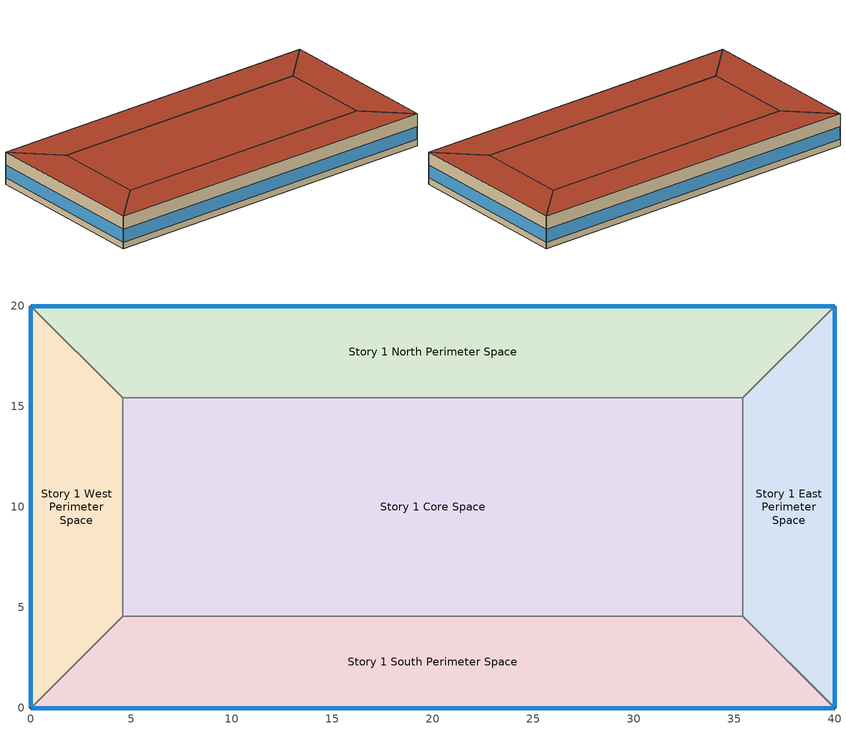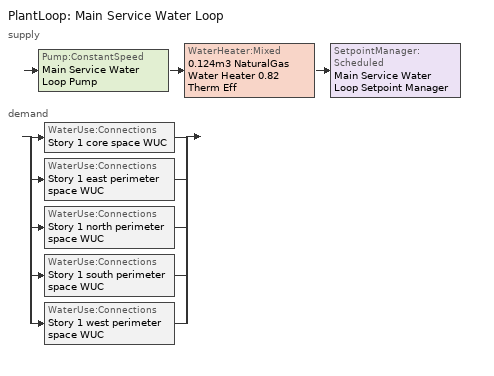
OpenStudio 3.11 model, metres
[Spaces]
Story 1 West Perimeter Space
 floor ground: 0,20 4.57,15.43 4.57,4.57 0,0 z0
 wall outside: 0,20 0,0 z0:3.8
 wall to Story 1 North Perimeter Space: 4.57,15.43 0,20 z0:3.8
 wall to Story 1 Core Space: 4.57,4.57 4.57,15.43 z0:3.8
 wall to Story 1 South Perimeter Space: 0,0 4.57,4.57 z0:3.8
 window: 0,19.97 0,0.03 z0.76:2.28
 roof outside: 0,0 4.57,4.57 4.57,15.43 0,20 z3.8
Story 1 North Perimeter Space
 floor ground: 40,20 35.43,15.43 4.57,15.43 0,20 z0
 wall outside: 40,20 0,20 z0:3.8
 wall to Story 1 East Perimeter Space: 35.43,15.43 40,20 z0:3.8
 wall to Story 1 Core Space: 4.57,15.43 35.43,15.43 z0:3.8
 window: 39.97,20 0.03,20 z0.76:2.28
 roof outside: 35.43,15.43 40,20 0,20 4.57,15.43 z3.8
Story 1 East Perimeter Space
 floor ground: 40,20 40,0 35.43,4.57 35.43,15.43 z0
 wall outside: 40,0 40,20 z0:3.8
 wall to Story 1 South Perimeter Space: 35.43,4.57 40,0 z0:3.8
 wall to Story 1 Core Space: 35.43,15.43 35.43,4.57 z0:3.8
 window: 40,0.03 40,19.97 z0.76:2.28
 roof outside: 40,0 40,20 35.43,15.43 35.43,4.57 z3.8
Story 1 South Perimeter Space
 floor ground: 35.43,4.57 40,0 0,0 4.57,4.57 z0
 wall outside: 0,0 40,0 z0:3.8
 wall to Story 1 Core Space: 35.43,4.57 4.57,4.57 z0:3.8
 window: 0.03,0 39.97,0 z0.76:2.28
 roof outside: 40,0 35.43,4.57 4.57,4.57 0,0 z3.8
Story 1 Core Space
 floor ground: 35.43,15.43 35.43,4.57 4.57,4.57 4.57,15.43 z0
 roof outside: 35.43,4.57 35.43,15.43 4.57,15.43 4.57,4.57 z3.8
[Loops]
PlantLoop 'Main Service Water Loop'
 supply: Pump:ConstantSpeed 'Main Service Water Loop Pump' > WaterHeater:Mixed '0.124m3 NaturalGas Water Heater 0.82 Therm Eff' > SetpointManager:Scheduled 'Main Service Water Loop Setpoint Manager'
 demand: split
  | WaterUse:Connections 'Story 1 core space WUC'
  | WaterUse:Connections 'Story 1 east perimeter space WUC'
  | WaterUse:Connections 'Story 1 north perimeter space WUC'
  | WaterUse:Connections 'Story 1 south perimeter space WUC'
  | WaterUse:Connections 'Story 1 west perimeter space WUC'
[Building]
Small Office: North Axis {deg}=-0; Space Type=ASHRAE 189.1-2009 ClimateZone 4-8 SmallOffice; Default Construction Set=ASHRAE 189.1-2009 ClimateZone 5 (smoff) ConstSet
[ClimateZones]
Climate Zone Institution Name 1=ASHRAE; Climate Zone Document Name 1=ANSI/ASHRAE Standard 169; Climate Zone Document Year 1=2006; Climate Zone Institution Name 2=CEC; Climate Zone Document Name 2=California Climate Zone Descriptions; Climate Zone Document Year 2=1995
[Site]
Site 1: Latitude {deg}=43.67; Longitude {deg}=-79.63; Time Zone {hr}=-5; Elevation {m}=173
[SizingPeriod:DesignDay] Barometric Pressure {Pa}=99264; Sky Clearness=0; Rain Indicator=No; Snow Indicator=No; Day of Month=21; Daylight Saving Time Indicator=No; Dry-Bulb Temperature Range Modifier Type=DefaultMultipliers
Name | Maximum Dry-Bulb Temperature {C} | Daily Dry-Bulb Temperature Range {deltaC} | Wind Speed {m/s} | Wind Direction {deg} | Month | Day Type | Humidity Condition Type | Wetbulb or DewPoint at Maximum Dry-Bulb {C} | Solar Model Indicator | ASHRAE Clear Sky Optical Depth for Beam Irradiance | ASHRAE Clear Sky Optical Depth for Diffuse Irradiance | Enthalpy at Maximum Dry-Bulb {J/kg}
Toronto Int'l Ann Clg .4% Condns DB=>MWB | 31.2 | 10.2 | 5.8 | 270 | 7 | SummerDesignDay | Wetbulb | 22.2 | ASHRAETau | 0.473 | 1.952
Toronto Int'l Ann Clg .4% Condns WB=>MDB | 29 | 10.2 | 5.8 | 270 | 7 | SummerDesignDay | Wetbulb | 23.6 | ASHRAETau | 0.473 | 1.952
Toronto Int'l Ann Clg .4% Condns Enth=>MDB | 29.1 | 10.2 | 5.8 | 270 | 7 | SummerDesignDay | Enthalpy |  | ASHRAETau | 0.473 | 1.952 | 71300
Toronto Int'l Ann Htg 99.6% Condns DB | -18.8 | 0 | 4.3 | 340 | 1 | WinterDesignDay | Wetbulb | -18.8 | ASHRAEClearSky
Toronto Int'l Ann Clg .4% Condns DP=>MDB | 26.5 | 10.2 | 5.8 | 270 | 7 | SummerDesignDay | Dewpoint | 21.9 | ASHRAETau | 0.473 | 1.952
Toronto Int'l Ann Hum_n 99.6% Condns DP=>MCDB | -18.3 | 0 | 4.3 | 340 | 1 | WinterDesignDay | Dewpoint | -23.6 | ASHRAEClearSky
Toronto Int'l Ann Htg Wind 99.6% Condns WS=>MCDB | -6.9 | 0 | 14 | 340 | 1 | WinterDesignDay | Wetbulb | -6.9 | ASHRAEClearSky
[Construction]
000 ExtSlabCarpet 4in ClimateZone 1-8: MAT-CC05 4 HW CONCRETE, CP02 CARPET PAD
000 Exterior Door: 000 F08 Metal surface, 000 I01 25mm insulation board
000 Exterior Window: 000 Clear 3mm, 000 Air 13mm, 000 Clear 3mm
000 Interior Ceiling: 000 M11 100mm lightweight concrete, 000 F05 Ceiling air space resistance, 000 F16 Acoustic tile
000 Interior Door; 000 Interior Partition: 000 G05 25mm wood
000 Interior Floor: 000 F16 Acoustic tile, 000 F05 Ceiling air space resistance, 000 M11 100mm lightweight concrete
000 Interior Wall: 000 G01a 19mm gypsum board, 000 F04 Wall air space resistance, 000 G01a 19mm gypsum board
000 Interior Window: 000 Clear 3mm
ASHRAE 189.1-2009 ExtRoof IEAD ClimateZone 2-5: Roof Membrane, Roof Insulation [21], Metal Decking
ASHRAE 189.1-2009 ExtWall Mass ClimateZone 5: 1IN Stucco, 8IN Concrete HW, Wall Insulation [40], 1/2IN Gypsum
ASHRAE 189.1-2009 ExtWindow ClimateZone 4-5: Theoretical Glass [207]
[DefaultConstructionSet]
ASHRAE 189.1-2009 ClimateZone 5 (smoff) ConstSet: Default Exterior Surface Constructions=ASHRAE 189.1-2009 ClimateZone 5 (smoff) Exterior DefSurfCons; Default Interior Surface Constructions=000 Interior DefSurfCons; Default Ground Contact Surface Constructions=000 Ground DefSurfCons; Default Exterior SubSurface Constructions=ASHRAE 189.1-2009 ClimateZone 5 (smoff) Exterior DefSubCons; Default Interior SubSurface Constructions=000 Interior DefSubCons; Interior Partition Construction=000 Interior Partition
[DefaultSubSurfaceConstructions] Glass Door Construction=000 Exterior Window; Skylight Construction=000 Exterior Window; Tubular Daylight Dome Construction=000 Interior Window; Tubular Daylight Diffuser Construction=000 Interior Window
Name | Fixed Window Construction | Operable Window Construction | Door Construction
000 Interior DefSubCons | 000 Interior Window | 000 Interior Window | 000 Interior Door
ASHRAE 189.1-2009 ClimateZone 5 (smoff) Exterior DefSubCons | ASHRAE 189.1-2009 ExtWindow ClimateZone 4-5 | ASHRAE 189.1-2009 ExtWindow ClimateZone 4-5 | 000 Exterior Door
[DefaultSurfaceConstructions]
Name | Floor Construction | Wall Construction | Roof Ceiling Construction
000 Ground DefSurfCons | 000 ExtSlabCarpet 4in ClimateZone 1-8 | 000 ExtSlabCarpet 4in ClimateZone 1-8 | 000 ExtSlabCarpet 4in ClimateZone 1-8
000 Interior DefSurfCons | 000 Interior Floor | 000 Interior Wall | 000 Interior Ceiling
ASHRAE 189.1-2009 ClimateZone 5 (smoff) Exterior DefSurfCons | 000 ExtSlabCarpet 4in ClimateZone 1-8 | ASHRAE 189.1-2009 ExtWall Mass ClimateZone 5 | ASHRAE 189.1-2009 ExtRoof IEAD ClimateZone 2-5
[Material]
Name | Roughness | Thickness {m} | Conductivity {W/m-K} | Density {kg/m3} | Specific Heat {J/kg-K} | Thermal Absorptance | Solar Absorptance | Visible Absorptance
000 F08 Metal surface | Smooth | 0.0008 | 45.28 | 7824 | 500
000 F16 Acoustic tile | MediumSmooth | 0.0191 | 0.06 | 368 | 590
000 G01a 19mm gypsum board | MediumSmooth | 0.019 | 0.16 | 800 | 1090
000 G05 25mm wood | MediumSmooth | 0.0254 | 0.15 | 608 | 1630
000 I01 25mm insulation board | MediumRough | 0.0254 | 0.03 | 43 | 1210
000 M11 100mm lightweight concrete | MediumRough | 0.1016 | 0.53 | 1280 | 840
1/2IN Gypsum | Smooth | 0.0127 | 0.16 | 784.9 | 830 | 0.9 | 0.92 | 0.92
1IN Stucco | Smooth | 0.0253 | 0.6918 | 1858 | 837 | 0.9 | 0.92 | 0.92
8IN Concrete HW | MediumRough | 0.2033 | 1.7296 | 2243 | 837 | 0.9 | 0.65 | 0.65
MAT-CC05 4 HW CONCRETE | Rough | 0.1016 | 1.311 | 2240 | 836.8 | 0.9 | 0.7 | 0.7
Metal Decking | MediumSmooth | 0.0015 | 45.006 | 7680 | 418.4 | 0.9 | 0.7 | 0.3
Roof Insulation [21] | MediumRough | 0.2105 | 0.049 | 265 | 836.8 | 0.9 | 0.7 | 0.7
Roof Membrane | VeryRough | 0.0095 | 0.16 | 1121.29 | 1460 | 0.9 | 0.7 | 0.7
Wall Insulation [40] | MediumRough | 0.0794 | 0.0432 | 91 | 837 | 0.9 | 0.5 | 0.5
[Material:AirGap]
Name | Thermal Resistance
000 F04 Wall air space resistance | 0.15
000 F05 Ceiling air space resistance | 0.18
[Material:NoMass]
CP02 CARPET PAD: Roughness=VeryRough; Thermal Resistance=0.2165; Thermal Absorptance=0.9; Solar Absorptance=0.7; Visible Absorptance=0.8
[WindowMaterial:Gas]
000 Air 13mm: Gas Type=Air; Thickness=0.0127
[WindowMaterial:Glazing] Optical Data Type=SpectralAverage; Thickness=0.003; Infrared Transmittance at Normal Incidence=0
Name | Solar Transmittance at Normal Incidence | Front Side Solar Reflectance at Normal Incidence | Back Side Solar Reflectance at Normal Incidence | Visible Transmittance at Normal Incidence | Front Side Visible Reflectance at Normal Incidence | Back Side Visible Reflectance at Normal Incidence | Front Side Infrared Hemispherical Emissivity | Back Side Infrared Hemispherical Emissivity | Conductivity | Dirt Correction Factor for Solar and Visible Transmittance | Solar Diffusing
000 Clear 3mm | 0.837 | 0.075 | 0.075 | 0.898 | 0.081 | 0.081 | 0.84 | 0.84 | 0.9
Theoretical Glass [207] | 0.3311 | 0.6189 | 0.6189 | 0.44 | 0.51 | 0.51 | 0.9 | 0.9 | 0.0133 | 1 | No
[DefaultScheduleSet]
SmallOffice Schedules: Number of People Schedule=NECB-A-Occupancy; People Activity Level Schedule=NECB-Activity; Lighting Schedule=NECB-A-Lighting; Electric Equipment Schedule=NECB-A-Electric-Equipment; Infiltration Schedule=Small Office Infil Quarter On
[DesignSpecification:OutdoorAir]
SmallOffice Outdoor Air: Outdoor Air Method=Sum; Outdoor Air Flow per Person=0.00253908; Outdoor Air Flow per Floor Area=0.0003048; Outdoor Air Flow Rate=0; Outdoor Air Flow Air Changes per Hour=0
[ElectricEquipment]
ASHRAE 189.1-2009 ClimateZone 4-8 SmallOffice ElecInst: Electric Equipment Definition=ASHRAE 189.1-2009 ClimateZone 4-8 SmallOffice ElecDef; Space or SpaceType=ASHRAE 189.1-2009 ClimateZone 4-8 SmallOffice
[ElectricEquipment:Definition]
ASHRAE 189.1-2009 ClimateZone 4-8 SmallOffice ElecDef: Design Level Calculation Method=Watts/Area; Watts per Space Floor Area=7.50273; Fraction Radiant=0.5
[Lights]
ASHRAE 189.1-2009 ClimateZone 4-8 SmallOffice LightsInst: Lights Definition=ASHRAE 189.1-2009 ClimateZone 4-8 SmallOffice LightsDef; Space or SpaceType=ASHRAE 189.1-2009 ClimateZone 4-8 SmallOffice
[Lights:Definition]
ASHRAE 189.1-2009 ClimateZone 4-8 SmallOffice LightsDef: Design Level Calculation Method=Watts/Area; Watts per Space Floor Area=7.10001; Fraction Radiant=0.5; Fraction Visible=0.2
[People]
ASHRAE 189.1-2009 ClimateZone 4-8 SmallOffice PeopInst: People Definition=SmallOffice PeopDef; Space or SpaceType=ASHRAE 189.1-2009 ClimateZone 4-8 SmallOffice; Work Efficiency Schedule=Work Efficiency Schedule; Clothing Insulation Calculation Method=ClothingInsulationSchedule; Clothing Insulation Schedule=Clothing Schedule; Air Velocity Schedule=Air Velocity Schedule
[People:Definition]
SmallOffice PeopDef: Number of People Calculation Method=People/Area; People per Space Floor Area {person/m2}=0.0500182; Fraction Radiant=0.3
[SpaceInfiltration:DesignFlowRate]
ASHRAE 189.1-2009 ClimateZone 4-8 SmallOffice Infil: Space or SpaceType=ASHRAE 189.1-2009 ClimateZone 4-8 SmallOffice; Schedule=Always On; Design Flow Rate Calculation Method=Flow/ExteriorArea; Flow per Exterior Surface Area {m3/s-m2}=0.000250063; Density Basis=Outdoor
[SpaceType]
ASHRAE 189.1-2009 ClimateZone 4-8 SmallOffice: Default Schedule Set=SmallOffice Schedules; Design Specification Outdoor Air Object=SmallOffice Outdoor Air; Standards Building Type=Space Function; Standards Space Type=Office enclosed > 25 m2
[ThermostatSetpoint:DualSetpoint] Heating Setpoint Temperature Schedule=Small Office HtgSetp; Cooling Setpoint Temperature Schedule=Small Office ClgSetp
Thermal Zone 1 Thermostat; Thermal Zone 2 Thermostat; Thermal Zone 3 Thermostat; Thermal Zone 4 Thermostat; Thermal Zone 5 Thermostat
[BuildingStory]
Story 1: Nominal Z Coordinate {m}=0; Nominal Floor to Floor Height {m}=3.8
[Space] Building Story=Story 1
Name | Thermal Zone
Story 1 West Perimeter Space | Thermal Zone 2
Story 1 North Perimeter Space | Thermal Zone 3
Story 1 East Perimeter Space | Thermal Zone 4
Story 1 South Perimeter Space | Thermal Zone 1
Story 1 Core Space | Thermal Zone 5
[ThermalZone] Use Ideal Air Loads=No
Name | Thermostat
Thermal Zone 1 | Thermal Zone 1 Thermostat
Thermal Zone 2 | Thermal Zone 2 Thermostat
Thermal Zone 3 | Thermal Zone 3 Thermostat
Thermal Zone 4 | Thermal Zone 4 Thermostat
Thermal Zone 5 | Thermal Zone 5 Thermostat
[Sizing:Zone] Zone Cooling Design Supply Air Temperature Input Method=SupplyAirTemperature; Zone Cooling Design Supply Air Temperature {C}=14; Zone Cooling Design Supply Air Temperature Difference {deltaC}=11.11; Zone Heating Design Supply Air Temperature Input Method=SupplyAirTemperature; Zone Heating Design Supply Air Temperature {C}=40; Zone Heating Design Supply Air Temperature Difference {deltaC}=11.11; Zone Cooling Design Supply Air Humidity Ratio {kg-H2O/kg-air}=0.0085; Zone Heating Design Supply Air Humidity Ratio {kg-H2O/kg-air}=0.008; Cooling Design Air Flow Method=DesignDay; Heating Design Air Flow Method=DesignDay; Account for Dedicated Outdoor Air System=No; Dedicated Outdoor Air System Control Strategy=NeutralSupplyAir; Dedicated Outdoor Air Low Setpoint Temperature for Design {C}=Autosize; Dedicated Outdoor Air High Setpoint Temperature for Design {C}=Autosize; Zone Load Sizing Method=Sensible Load Only No Latent Load; Zone Latent Cooling Design Supply Air Humidity Ratio Input Method=HumidityRatioDifference; Zone Cooling Design Supply Air Humidity Ratio Difference {kgWater/kgDryAir}=0.005; Zone Latent Heating Design Supply Air Humidity Ratio Input Method=HumidityRatioDifference; Zone Humidification Design Supply Air Humidity Ratio Difference {kgWater/kgDryAir}=0.005; Sizing Option=Coincident; Heating Coil Sizing Method=None; Maximum Heating Capacity To Cooling Load Sizing Ratio {W/W}=1
Thermal Zone 1; Thermal Zone 2; Thermal Zone 3; Thermal Zone 4; Thermal Zone 5
[Zone equipment]
Thermal Zone 1: ZoneHVACTerminalUnitVariableRefrigerantFlow
Thermal Zone 2: ZoneHVACTerminalUnitVariableRefrigerantFlow 1
Thermal Zone 3: ZoneHVACTerminalUnitVariableRefrigerantFlow 2
Thermal Zone 4: ZoneHVACTerminalUnitVariableRefrigerantFlow 3
Thermal Zone 5: ZoneHVACTerminalUnitVariableRefrigerantFlow 4
[PlantLoop]
Main Service Water Loop: Glycol Concentration=0; Maximum Loop Temperature {C}=60; Plant Loop Volume {m3}=Autocalculate; Load Distribution Scheme=Optimal
[Sizing:Plant]
Main Service Water Loop: Loop Type=Heating; Design Loop Exit Temperature {C}=60; Loop Design Temperature Difference {deltaC}=5; Sizing Option=NonCoincident; Zone Timesteps in Averaging Window=1; Coincident Sizing Factor Mode=None
[SetpointManager:Scheduled]
Main Service Water Loop Setpoint Manager: Control Variable=Temperature; Schedule=SHW Temp 60.0C
[Pump:ConstantSpeed]
Main Service Water Loop Pump: Rated Flow Rate {m3/s}=autosize; Rated Pump Head {Pa}=179532; Rated Power Consumption {W}=autosize; Motor Efficiency=0.9; Fraction of Motor Inefficiencies to Fluid Stream=0; Pump Control Type=Intermittent; Design Power Sizing Method=PowerPerFlowPerPressure; Design Electric Power per Unit Flow Rate {W/(m3/s)}=348701.1; Design Shaft Power per Unit Flow Rate per Unit Head {W-s/m3-Pa}=1.28205
[WaterHeater:Mixed]
0.124m3 NaturalGas Water Heater 0.82 Therm Eff: Tank Volume {m3}=0.1239; Setpoint Temperature Schedule=SHW Temp 60.0C; Deadband Temperature Difference {deltaC}=2; Maximum Temperature Limit {C}=82.22; Heater Control Type=Cycle; Heater Maximum Capacity {W}=6473.8; Heater Fuel Type=NaturalGas; Heater Thermal Efficiency=0.82; Part Load Factor Curve=SWH-EFFFPLR-NECB2011; Off Cycle Parasitic Fuel Consumption Rate {W}=24.0769; Off Cycle Parasitic Fuel Type=NaturalGas; Off Cycle Parasitic Heat Fraction to Tank=0.8; On Cycle Parasitic Fuel Consumption Rate {W}=24.0769; On Cycle Parasitic Fuel Type=NaturalGas; On Cycle Parasitic Heat Fraction to Tank=0; Ambient Temperature Indicator=Schedule; Ambient Temperature Schedule=SHW Ambient Temp 22C; Off Cycle Loss Coefficient to Ambient Temperature {W/K}=4.48063; On Cycle Loss Coefficient to Ambient Temperature {W/K}=4.48063; Use Side Effectiveness=1; Source Side Effectiveness=1; Use Side Design Flow Rate {m3/s}=autosize; Source Side Design Flow Rate {m3/s}=autosize; Indirect Water Heating Recovery Time {hr}=1.5; Source Side Flow Control Mode=IndirectHeatPrimarySetpoint
[WaterHeater:Sizing]
0.124m3 NaturalGas Water Heater 0.82 Therm Eff: Design Mode=PeakDraw; Time Storage Can Meet Peak Draw {hr}=0.538503; Time for Tank Recovery {hr}=0; Nominal Tank Volume for Autosizing Plant Connections {m3}=1
[WaterUse:Equipment:Definition] Target Temperature Schedule=SHW Target 60.0C
Name | Peak Flow Rate {m3/s}
Story 1 core space Water Use Def | 8.01002e-06
Story 1 east perimeter space Water Use Def; Story 1 west perimeter space Water Use Def | 1.68535e-06
Story 1 north perimeter space Water Use Def; Story 1 south perimeter space Water Use Def | 3.86986e-06
[WaterUse:Equipment] Flow Rate Fraction Schedule=NECB-A-Service Water Heating
Name | Water Use Equipment Definition | Space
Story 1 core space | Story 1 core space Water Use Def | Story 1 Core Space
Story 1 east perimeter space | Story 1 east perimeter space Water Use Def | Story 1 East Perimeter Space
Story 1 north perimeter space | Story 1 north perimeter space Water Use Def | Story 1 North Perimeter Space
Story 1 south perimeter space | Story 1 south perimeter space Water Use Def | Story 1 South Perimeter Space
Story 1 west perimeter space | Story 1 west perimeter space Water Use Def | Story 1 West Perimeter Space
[WaterUse:Connections] Drain Water Heat Exchanger Type=None; Drain Water Heat Exchanger Destination=Plant
Name | Water Use Equipment Name 1
Story 1 core space WUC | Story 1 core space
Story 1 east perimeter space WUC | Story 1 east perimeter space
Story 1 north perimeter space WUC | Story 1 north perimeter space
Story 1 south perimeter space WUC | Story 1 south perimeter space
Story 1 west perimeter space WUC | Story 1 west perimeter space
[AirConditioner:VariableRefrigerantFlow]
VRF Outdoor Unit: Availability Schedule=Always On Discrete; Gross Rated Total Cooling Capacity {W}=autosize; Gross Rated Cooling COP {W/W}=4; Minimum Outdoor Temperature in Cooling Mode {C}=-10; Maximum Outdoor Temperature in Cooling Mode {C}=43; Cooling Capacity Ratio Modifier Function of Low Temperature Curve=Air Conditioner Variable Refrigerant Flow 1 VRFCoolCapFT; Cooling Capacity Ratio Boundary Curve=Air Conditioner Variable Refrigerant Flow 1 VRFCoolCapFTBoundary; Cooling Capacity Ratio Modifier Function of High Temperature Curve=Air Conditioner Variable Refrigerant Flow 1 VRFCoolCapFTHi; Cooling Energy Input Ratio Modifier Function of Low Temperature Curve=Air Conditioner Variable Refrigerant Flow 1 VRFCoolEIRFT; Cooling Energy Input Ratio Boundary Curve=Air Conditioner Variable Refrigerant Flow 1 VRFCoolEIRFTBoundary; Cooling Energy Input Ratio Modifier Function of High Temperature Curve=Air Conditioner Variable Refrigerant Flow 1 VRFCoolEIRFTHi; Cooling Energy Input Ratio Modifier Function of Low Part-Load Ratio Curve=Air Conditioner Variable Refrigerant Flow 1 CoolingEIRLowPLR; Cooling Energy Input Ratio Modifier Function of High Part-Load Ratio Curve=Air Conditioner Variable Refrigerant Flow 1 CoolingEIRHiPLR; Cooling Combination Ratio Correction Factor Curve=Air Conditioner Variable Refrigerant Flow 1 CoolingCombRatio; Cooling Part-Load Fraction Correlation Curve=Air Conditioner Variable Refrigerant Flow 1 VRFCPLFFPLR; Gross Rated Heating Capacity {W}=autosize; Rated Heating Capacity Sizing Ratio {W/W}=1; Rated Heating COP {W/W}=4; Minimum Outdoor Temperature in Heating Mode {C}=-25; Maximum Outdoor Temperature in Heating Mode {C}=30; Heating Capacity Ratio Modifier Function of Low Temperature Curve=Air Conditioner Variable Refrigerant Flow 1 VRFHeatCapFT; Heating Capacity Ratio Boundary Curve=Air Conditioner Variable Refrigerant Flow 1 VRFHeatCapFTBoundary; Heating Capacity Ratio Modifier Function of High Temperature Curve=Air Conditioner Variable Refrigerant Flow 1 VRFHeatCapFTHi; Heating Energy Input Ratio Modifier Function of Low Temperature Curve=Air Conditioner Variable Refrigerant Flow 1 VRFHeatEIRFT; Heating Energy Input Ratio Boundary Curve=Air Conditioner Variable Refrigerant Flow 1 VRFHeatEIRFTBoundary; Heating Energy Input Ratio Modifier Function of High Temperature Curve=Air Conditioner Variable Refrigerant Flow 1 VRFHeatEIRFTHi; Heating Performance Curve Outdoor Temperature Type=WetBulbTemperature; Heating Energy Input Ratio Modifier Function of Low Part-Load Ratio Curve=Air Conditioner Variable Refrigerant Flow 1 HeatingEIRLowPLR; Heating Energy Input Ratio Modifier Function of High Part-Load Ratio Curve=Air Conditioner Variable Refrigerant Flow 1 HeatingEIRHiPLR; Heating Combination Ratio Correction Factor Curve=Air Conditioner Variable Refrigerant Flow 1 HeatingCombRatio; Heating Part-Load Fraction Correlation Curve=Air Conditioner Variable Refrigerant Flow 1 VRFCPLFFPLR; Minimum Heat Pump Part-Load Ratio=0.5; Master Thermostat Priority Control Type=ThermostatOffsetPriority; Heat Pump Waste Heat Recovery=Yes; Equivalent Piping Length used for Piping Correction Factor in Cooling Mode {m}=30; Vertical Height used for Piping Correction Factor {m}=10; Piping Correction Factor for Length in Cooling Mode Curve=Air Conditioner Variable Refrigerant Flow 1 CoolingLengthCorrectionFactor; Piping Correction Factor for Height in Cooling Mode Coefficient {1/m}=-0.00019231; Equivalent Piping Length used for Piping Correction Factor in Heating Mode {m}=30; Piping Correction Factor for Height in Heating Mode Coefficient {1/m}=-0.00019231; Crankcase Heater Power per Compressor {W}=1e-06; Number of Compressors=3; Ratio of Compressor Size to Total Compressor Capacity {W/W}=0.33; Maximum Outdoor Dry-bulb Temperature for Crankcase Heater {C}=7; Defrost Strategy=ReverseCycle; Defrost Control=OnDemand; Defrost Energy Input Ratio Modifier Function of Temperature Curve=DEFROST-EIR-FT; Defrost Time Period Fraction=0.058333; Resistive Defrost Heater Capacity {W}=autosize; Maximum Outdoor Dry-bulb Temperature for Defrost Operation {C}=7; Condenser Type=AirCooled; Water Condenser Volume Flow Rate {m3/s}=autosize; Evaporative Condenser Effectiveness=0.9; Evaporative Condenser Air Flow Rate {m3/s}=autosize; Evaporative Condenser Pump Rated Power Consumption {W}=autosize; Basin Heater Capacity {W/K}=0; Basin Heater Setpoint Temperature {C}=2; Fuel Type=Electricity; Minimum Outdoor Temperature in Heat Recovery Mode {C}=-5; Maximum Outdoor Temperature in Heat Recovery Mode {C}=26.2; Initial Heat Recovery Cooling Capacity Fraction {W/W}=0.5; Heat Recovery Cooling Capacity Time Constant {hr}=0.15; Initial Heat Recovery Cooling Energy Fraction {W/W}=1; Heat Recovery Cooling Energy Time Constant {hr}=0; Initial Heat Recovery Heating Capacity Fraction {W/W}=1; Heat Recovery Heating Capacity Time Constant {hr}=0.15; Initial Heat Recovery Heating Energy Fraction {W/W}=1; Heat Recovery Heating Energy Time Constant {hr}=0
[Coil:Cooling:DX:VariableRefrigerantFlow] Availability Schedule=Always On Discrete; Rated Total Cooling Capacity {W}=autosize; Rated Sensible Heat Ratio=autosize; Rated Air Flow Rate {m3/s}=autosize
Name | Cooling Capacity Ratio Modifier Function of Temperature Curve | Cooling Capacity Modifier Curve Function of Flow Fraction
CoilCoolingDXVariableRefrigerantFlow | VRFTUCoolCapFT | VRFACCoolCapFFF
CoilCoolingDXVariableRefrigerantFlow 1 | VRFTUCoolCapFT 1 | VRFACCoolCapFFF 1
CoilCoolingDXVariableRefrigerantFlow 2 | VRFTUCoolCapFT 2 | VRFACCoolCapFFF 2
CoilCoolingDXVariableRefrigerantFlow 3 | VRFTUCoolCapFT 3 | VRFACCoolCapFFF 3
CoilCoolingDXVariableRefrigerantFlow 4 | VRFTUCoolCapFT 4 | VRFACCoolCapFFF 4
[Coil:Heating:DX:VariableRefrigerantFlow] Availability Schedule=Always On Discrete; Rated Total Heating Capacity {W}=autosize; Rated Air Flow Rate {m3/s}=autosize
Name | Heating Capacity Ratio Modifier Function of Temperature Curve | Heating Capacity Modifier Function of Flow Fraction Curve
CoilHeatingDXVariableRefrigerantFlow | Coil Heating DX Variable Refrigerant Flow 1 VRFTUHeatCAPFT | Coil Heating DX Variable Refrigerant Flow 1 VRFACCoolCapFFF
CoilHeatingDXVariableRefrigerantFlow 1 | Coil Heating DX Variable Refrigerant Flow 1 VRFTUHeatCAPFT 1 | Coil Heating DX Variable Refrigerant Flow 1 VRFACCoolCapFFF 1
CoilHeatingDXVariableRefrigerantFlow 2 | Coil Heating DX Variable Refrigerant Flow 1 VRFTUHeatCAPFT 2 | Coil Heating DX Variable Refrigerant Flow 1 VRFACCoolCapFFF 2
CoilHeatingDXVariableRefrigerantFlow 3 | Coil Heating DX Variable Refrigerant Flow 1 VRFTUHeatCAPFT 3 | Coil Heating DX Variable Refrigerant Flow 1 VRFACCoolCapFFF 3
CoilHeatingDXVariableRefrigerantFlow 4 | Coil Heating DX Variable Refrigerant Flow 1 VRFTUHeatCAPFT 4 | Coil Heating DX Variable Refrigerant Flow 1 VRFACCoolCapFFF 4
[Fan:OnOff] Availability Schedule=Always On Discrete; Fan Total Efficiency=0.6; Pressure Rise {Pa}=300; Maximum Flow Rate {m3/s}=autosize; Motor Efficiency=0.8; Motor In Airstream Fraction=1
Name | Fan Power Ratio Function of Speed Ratio Curve | Fan Efficiency Ratio Function of Speed Ratio Curve
FanOnOff | Fan On Off Power Curve | Fan On Off Efficiency Curve
FanOnOff 1 | Fan On Off Power Curve 1 | Fan On Off Efficiency Curve 1
FanOnOff 2 | Fan On Off Power Curve 2 | Fan On Off Efficiency Curve 2
FanOnOff 3 | Fan On Off Power Curve 3 | Fan On Off Efficiency Curve 3
FanOnOff 4 | Fan On Off Power Curve 4 | Fan On Off Efficiency Curve 4
[ZoneHVAC:TerminalUnit:VariableRefrigerantFlow] Terminal Unit Availability schedule=Always On Discrete; Supply Air Flow Rate During Cooling Operation {m3/s}=autosize; Supply Air Flow Rate When No Cooling is Needed {m3/s}=autosize; Supply Air Flow Rate During Heating Operation {m3/s}=autosize; Supply Air Flow Rate When No Heating is Needed {m3/s}=autosize; Outdoor Air Flow Rate During Cooling Operation {m3/s}=autosize; Outdoor Air Flow Rate During Heating Operation {m3/s}=autosize; Outdoor Air Flow Rate When No Cooling or Heating is Needed {m3/s}=autosize; Supply Air Fan Operating Mode Schedule=Always Off Discrete; Supply Air Fan Placement=DrawThrough; Zone Terminal Unit On Parasitic Electric Energy Use {W}=1e-06; Zone Terminal Unit Off Parasitic Electric Energy Use {W}=1e-06; Rated Total Heating Capacity Sizing Ratio {W/W}=1; Maximum Supply Air Temperature from Supplemental Heater {C}=Autosize; Maximum Outdoor Dry-Bulb Temperature for Supplemental Heater Operation {C}=21
Name | Supply Air Fan | Cooling Coil | Heating Coil
ZoneHVACTerminalUnitVariableRefrigerantFlow | FanOnOff | CoilCoolingDXVariableRefrigerantFlow | CoilHeatingDXVariableRefrigerantFlow
ZoneHVACTerminalUnitVariableRefrigerantFlow 1 | FanOnOff 1 | CoilCoolingDXVariableRefrigerantFlow 1 | CoilHeatingDXVariableRefrigerantFlow 1
ZoneHVACTerminalUnitVariableRefrigerantFlow 2 | FanOnOff 2 | CoilCoolingDXVariableRefrigerantFlow 2 | CoilHeatingDXVariableRefrigerantFlow 2
ZoneHVACTerminalUnitVariableRefrigerantFlow 3 | FanOnOff 3 | CoilCoolingDXVariableRefrigerantFlow 3 | CoilHeatingDXVariableRefrigerantFlow 3
ZoneHVACTerminalUnitVariableRefrigerantFlow 4 | FanOnOff 4 | CoilCoolingDXVariableRefrigerantFlow 4 | CoilHeatingDXVariableRefrigerantFlow 4
[Schedule:Constant]
Name | Value
Always On Discrete | 1
Always Off Discrete | 0
[Schedule:Ruleset]
Name | Default Day Schedule | Summer Design Day Schedule | Winter Design Day Schedule
Always On | Always On Default Schedule | Always On Summer Design Day | Always On Winter Design Day
Small Office HtgSetp | Small Office HtgSetp Default Schedule | Small Office HtgSetp Summer Design Day | Small Office HtgSetp Winter Design Day
Small Office Infil Quarter On | Small Office Infil Quarter On Default Schedule | Small Office Infil Quarter On Summer Design Day | Small Office Infil Quarter On Winter Design Day
Small Office ClgSetp | Small Office ClgSetp Default Schedule | Small Office ClgSetp Summer Design Day | Small Office ClgSetp Winter Design Day
Clothing Schedule | Clothing Schedule Default Winter Clothes
Air Velocity Schedule | Air Velocity Schedule Default
Work Efficiency Schedule | Work Efficiency Schedule Default
NECB-A-Occupancy | NECB-A-Occupancy Default
NECB-Activity | NECB-Activity Default | NECB-Activity Summer Design Day | NECB-Activity Winter Design Day
NECB-A-Electric-Equipment | NECB-A-Electric-Equipment Default
NECB-A-Lighting | NECB-A-Lighting Default
SHW Temp 60.0C | SHW Temp 60.0C Default
SHW Ambient Temp 22C | SHW Ambient Temp 22C Default
SHW Target 60.0C | SHW Target 60.0C Default
NECB-A-Service Water Heating | NECB-A-Service Water Heating Default
[Schedule:Day]
Always On Default Schedule; Always On Winter Design Day; Always On Summer Design Day; Small Office Infil Quarter On Rule 1 Day Schedule: No, 24, 0, 1
Small Office HtgSetp Default Schedule: No, 6, 0, 15.6, 22, 0, 21, 24, 0, 15.6
Small Office HtgSetp Rule 2 Day Schedule: No, 6, 0, 15.6, 18, 0, 21, 24, 0, 15.6
Small Office HtgSetp Winter Design Day: No, 24, 0, 21
Small Office HtgSetp Rule 1 Day Schedule; Small Office HtgSetp Summer Design Day: No, 24, 0, 15.6
Small Office Infil Quarter On Default Schedule; Small Office Infil Quarter On Summer Design Day: No, 6, 0, 1, 22, 0, 0.25, 24, 0, 1
Small Office Infil Quarter On Rule 2 Day Schedule; Small Office Infil Quarter On Winter Design Day: No, 6, 0, 1, 18, 0, 0.25, 24, 0, 1
Small Office ClgSetp Default Schedule; Small Office ClgSetp Summer Design Day: No, 6, 0, 26.7, 22, 0, 24, 24, 0, 26.7
Small Office ClgSetp Rule 2 Day Schedule: No, 6, 0, 26.7, 18, 0, 24, 24, 0, 26.7
Small Office ClgSetp Rule 1 Day Schedule; Small Office ClgSetp Winter Design Day: No, 24, 0, 26.7
Clothing Schedule Default Winter Clothes: 24, 0, 1
Clothing Schedule Summer Clothes: 24, 0, 0.5
Air Velocity Schedule Default: 24, 0, 0.2
Work Efficiency Schedule Default: 24, 0, 0
NECB-A-Occupancy Default; NECB-A-Occupancy Default|Wkdy Day: No, 7, 0, 0, 8, 0, 0.1, 9, 0, 0.7, 12, 0, 0.9, 14, 0, 0.5, 17, 0, 0.9, 18, 0, 0.7, 19, 0, 0.3, 23, 0, 0.1, 24, 0, 0
NECB-A-Occupancy Sat Day; NECB-A-Occupancy Sun|Hol Day: No, 24, 0, 0
NECB-Activity Default; NECB-Activity Winter Design Day; NECB-Activity Summer Design Day: No, 24, 0, 130
NECB-A-Electric-Equipment Default; NECB-A-Electric-Equipment Default|Wkdy Day: No, 7, 0, 0.2, 8, 0, 0.3, 9, 0, 0.8, 18, 0, 0.9, 19, 0, 0.5, 21, 0, 0.3, 24, 0, 0.2
NECB-A-Electric-Equipment Sat Day; NECB-A-Electric-Equipment Sun|Hol Day: No, 24, 0, 0.2
NECB-A-Lighting Default; NECB-A-Lighting Default|Wkdy Day: No, 7, 0, 0.05, 8, 0, 0.3, 9, 0, 0.8, 17, 0, 0.9, 18, 0, 0.8, 19, 0, 0.5, 21, 0, 0.3, 23, 0, 0.1, 24, 0, 0.05
NECB-A-Lighting Sat Day; NECB-A-Lighting Sun|Hol Day; NECB-A-Service Water Heating Sat Day; NECB-A-Service Water Heating Sun|Hol Day: No, 24, 0, 0.05
SHW Temp 60.0C Default; SHW Target 60.0C Default: 24, 0, 60
SHW Ambient Temp 22C Default: 24, 0, 22
NECB-A-Service Water Heating Default; NECB-A-Service Water Heating Default|Wkdy Day: No, 7, 0, 0.05, 8, 0, 0.1, 10, 0, 0.5, 16, 0, 0.9, 17, 0, 0.7, 18, 0, 0.5, 19, 0, 0.3, 22, 0, 0.2, 24, 0, 0.05
[Schedule:Rule] Date Specification Type=DateRange; Start Day=1
Name | Schedule Ruleset | Rule Order | Day Schedule | Apply Sunday | Apply Monday | Apply Tuesday | Apply Wednesday | Apply Thursday | Apply Friday | Apply Saturday | Start Month | End Month | End Day
Small Office HtgSetp Rule 2 | Small Office HtgSetp | 1 | Small Office HtgSetp Rule 2 Day Schedule | No | No | No | No | No | No | Yes | 1 | 12 | 31
Small Office HtgSetp Rule 1 | Small Office HtgSetp | 0 | Small Office HtgSetp Rule 1 Day Schedule | Yes | No | No | No | No | No | No | 1 | 12 | 31
Small Office Infil Quarter On Rule 2 | Small Office Infil Quarter On | 1 | Small Office Infil Quarter On Rule 2 Day Schedule | No | No | No | No | No | No | Yes | 1 | 12 | 31
Small Office Infil Quarter On Rule 1 | Small Office Infil Quarter On | 0 | Small Office Infil Quarter On Rule 1 Day Schedule | Yes | No | No | No | No | No | No | 1 | 12 | 31
Small Office ClgSetp Rule 2 | Small Office ClgSetp | 1 | Small Office ClgSetp Rule 2 Day Schedule | No | No | No | No | No | No | Yes | 1 | 12 | 31
Small Office ClgSetp Rule 1 | Small Office ClgSetp | 0 | Small Office ClgSetp Rule 1 Day Schedule | Yes | No | No | No | No | No | No | 1 | 12 | 31
Schedule Rule 1 | Clothing Schedule | 0 | Clothing Schedule Summer Clothes |  |  |  |  |  |  |  | 5 | 9 | 30
Schedule Rule 2 | NECB-A-Occupancy | 2 | NECB-A-Occupancy Default|Wkdy Day |  | Yes | Yes | Yes | Yes | Yes |  | 1 | 12 | 31
Schedule Rule 3 | NECB-A-Occupancy | 1 | NECB-A-Occupancy Sat Day |  |  |  |  |  |  | Yes | 1 | 12 | 31
Schedule Rule 4 | NECB-A-Occupancy | 0 | NECB-A-Occupancy Sun|Hol Day | Yes |  |  |  |  |  |  | 1 | 12 | 31
Schedule Rule 5 | NECB-A-Electric-Equipment | 2 | NECB-A-Electric-Equipment Default|Wkdy Day |  | Yes | Yes | Yes | Yes | Yes |  | 1 | 12 | 31
Schedule Rule 6 | NECB-A-Electric-Equipment | 1 | NECB-A-Electric-Equipment Sat Day |  |  |  |  |  |  | Yes | 1 | 12 | 31
Schedule Rule 7 | NECB-A-Electric-Equipment | 0 | NECB-A-Electric-Equipment Sun|Hol Day | Yes |  |  |  |  |  |  | 1 | 12 | 31
Schedule Rule 14 | NECB-A-Lighting | 2 | NECB-A-Lighting Default|Wkdy Day |  | Yes | Yes | Yes | Yes | Yes |  | 1 | 12 | 31
Schedule Rule 15 | NECB-A-Lighting | 1 | NECB-A-Lighting Sat Day |  |  |  |  |  |  | Yes | 1 | 12 | 31
Schedule Rule 16 | NECB-A-Lighting | 0 | NECB-A-Lighting Sun|Hol Day | Yes |  |  |  |  |  |  | 1 | 12 | 31
Schedule Rule 17 | NECB-A-Service Water Heating | 2 | NECB-A-Service Water Heating Default|Wkdy Day |  | Yes | Yes | Yes | Yes | Yes |  | 1 | 12 | 31
Schedule Rule 18 | NECB-A-Service Water Heating | 1 | NECB-A-Service Water Heating Sat Day |  |  |  |  |  |  | Yes | 1 | 12 | 31
Schedule Rule 19 | NECB-A-Service Water Heating | 0 | NECB-A-Service Water Heating Sun|Hol Day | Yes |  |  |  |  |  |  | 1 | 12 | 31
[Curve:Cubic]
Name | Coefficient1 Constant | Coefficient2 x | Coefficient3 x**2 | Coefficient4 x**3 | Minimum Value of x | Maximum Value of x
SWH-EFFFPLR-NECB2011 | 0.7576 | 1.0071 | -1.4443 | 0.6844 | 0 | 1
Air Conditioner Variable Refrigerant Flow 1 VRFCoolCapFTBoundary | 25.73 | -0.0315004 | -0.014166 | 0 | 11 | 30
Air Conditioner Variable Refrigerant Flow 1 VRFCoolEIRFTBoundary | 25.7347 | -0.0315004 | -0.014166 | 0 | 15 | 24
Air Conditioner Variable Refrigerant Flow 1 CoolingEIRLowPLR | 0.454123 | -0.172969 | 1.08287 | -0.361848 | 0.5 | 1
Air Conditioner Variable Refrigerant Flow 1 CoolingEIRHiPLR; Air Conditioner Variable Refrigerant Flow 1 HeatingEIRHiPLR | 1 | 0 | 0 | 0 | 1 | 1.5
Air Conditioner Variable Refrigerant Flow 1 CoolingCombRatio | 0.576593 | 0.634941 | -0.307609 | 0.0960753 | 1 | 1.5
Air Conditioner Variable Refrigerant Flow 1 VRFCPLFFPLR | 0.85 | 0.15 | 0 | 0 | 1 | 1
Air Conditioner Variable Refrigerant Flow 1 VRFHeatCapFTBoundary; Air Conditioner Variable Refrigerant Flow 1 VRFHeatEIRFTBoundary | 58.577 | -3.0255 | 0.0193 | 0 | 15 | 23.9
Air Conditioner Variable Refrigerant Flow 1 HeatingEIRLowPLR | 0.392474 | 0.0760164 | 0.698324 | -0.168841 | 0.5 | 1
Air Conditioner Variable Refrigerant Flow 1 HeatingCombRatio | 0.76672 | 0.26173 | -0.015911 | -0.0125388 | 1 | 1.5
Fan On Off Efficiency Curve; Fan On Off Efficiency Curve 1; Fan On Off Efficiency Curve 2; Fan On Off Efficiency Curve 3; Fan On Off Efficiency Curve 4 | 1 | 0 | 0 | 0 | 0 | 1
[Curve:Biquadratic]
Name | Coefficient1 Constant | Coefficient2 x | Coefficient3 x**2 | Coefficient4 y | Coefficient5 y**2 | Coefficient6 x*y | Minimum Value of x | Maximum Value of x | Minimum Value of y | Maximum Value of y | Minimum Curve Output | Maximum Curve Output
Air Conditioner Variable Refrigerant Flow 1 VRFCoolCapFT | 0.576883 | 0.017448 | 0.000583269 | -1.76324e-06 | -7.474e-09 | -1.30413e-07 | 15 | 24 | -5 | 23
Air Conditioner Variable Refrigerant Flow 1 VRFCoolCapFTHi | 0.686736 | 0.0207631 | 0.0005447 | -0.0016218 | -4.259e-07 | -0.0003392 | 15 | 24 | 16 | 43
Air Conditioner Variable Refrigerant Flow 1 VRFCoolEIRFT | 0.989011 | -0.0234797 | 0.000199711 | 0.00596834 | -1.0289e-07 | -0.00015686 | 15 | 24 | -5 | 23
Air Conditioner Variable Refrigerant Flow 1 VRFCoolEIRFTHi | -1.43951 | 0.161985 | -0.00349118 | 0.0269443 | 0.000134616 | -0.000671494 | 15 | 23.9 | 16.8 | 43.3
Air Conditioner Variable Refrigerant Flow 1 VRFHeatCapFT | 1.01209 | -0.00124676 | -0.000127185 | 0.0267564 | -4.986e-07 | -0.000263524 | 21.1 | 27.2 | -20 | 3.33
Air Conditioner Variable Refrigerant Flow 1 VRFHeatCapFTHi | 2.58599 | -0.0953227 | 0.000955329 | 0 | 0 | 0 | 21.1 | 27.2 | -9.44 | 15
Air Conditioner Variable Refrigerant Flow 1 VRFHeatEIRFT | 0.722429 | 0.00345666 | 0.000650703 | -0.00264354 | 0.00124648 | -0.000100916 | 21.1 | 27.2 | -20 | 3.33
Air Conditioner Variable Refrigerant Flow 1 VRFHeatEIRFTHi | 1.38857 | -0.0229771 | 0.000537274 | -0.0273937 | 0.000403043 | -5.9786e-05 | 21.1 | 27.2 | 0 | 1
Air Conditioner Variable Refrigerant Flow 1 CoolingLengthCorrectionFactor | 2.03882 | -0.00242606 | 3.5512e-06 | -1.68581 | 0.668703 | -4.5706e-05 | 7.62 | 182.88 | 0.8 | 1.5
DEFROST-EIR-FT | 1 | 0 | 0 | 0 | 0 | 0 | 15 | 27.2 | -25 | 6
VRFTUCoolCapFT; VRFTUCoolCapFT 1; VRFTUCoolCapFT 2; VRFTUCoolCapFT 3; VRFTUCoolCapFT 4 | 0.0585884 | 0.0587397 | -0.000210275 | 0.010937 | -0.000121955 | -0.000524662 | 15 | 23.89 | 20 | 43.33 | 0.8083 | 1.2583
Coil Heating DX Variable Refrigerant Flow 1 VRFTUHeatCAPFT; Coil Heating DX Variable Refrigerant Flow 1 VRFTUHeatCAPFT 1; Coil Heating DX Variable Refrigerant Flow 1 VRFTUHeatCAPFT 2; Coil Heating DX Variable Refrigerant Flow 1 VRFTUHeatCAPFT 3; Coil Heating DX Variable Refrigerant Flow 1 VRFTUHeatCAPFT 4 | 0.375444 | 0.0668191 | -0.00194171 | 0.0442618 | -0.000400958 | -0.00148198 | 21.11 | 27.22 | -15 | 18.33 | 0.6074 | 1
[Curve:Quadratic] Coefficient1 Constant=0.8; Coefficient2 x=0.2; Coefficient3 x**2=0; Minimum Value of x=0.5; Maximum Value of x=1.5
VRFACCoolCapFFF; Coil Heating DX Variable Refrigerant Flow 1 VRFACCoolCapFFF; VRFACCoolCapFFF 1; Coil Heating DX Variable Refrigerant Flow 1 VRFACCoolCapFFF 1; VRFACCoolCapFFF 2; Coil Heating DX Variable Refrigerant Flow 1 VRFACCoolCapFFF 2; VRFACCoolCapFFF 3; Coil Heating DX Variable Refrigerant Flow 1 VRFACCoolCapFFF 3; VRFACCoolCapFFF 4; Coil Heating DX Variable Refrigerant Flow 1 VRFACCoolCapFFF 4
[Curve:Exponent] Coefficient1 Constant=1; Coefficient2 Constant=0; Coefficient3 Constant=0; Minimum Value of x=0; Maximum Value of x=1
Fan On Off Power Curve; Fan On Off Power Curve 1; Fan On Off Power Curve 2; Fan On Off Power Curve 3; Fan On Off Power Curve 4
